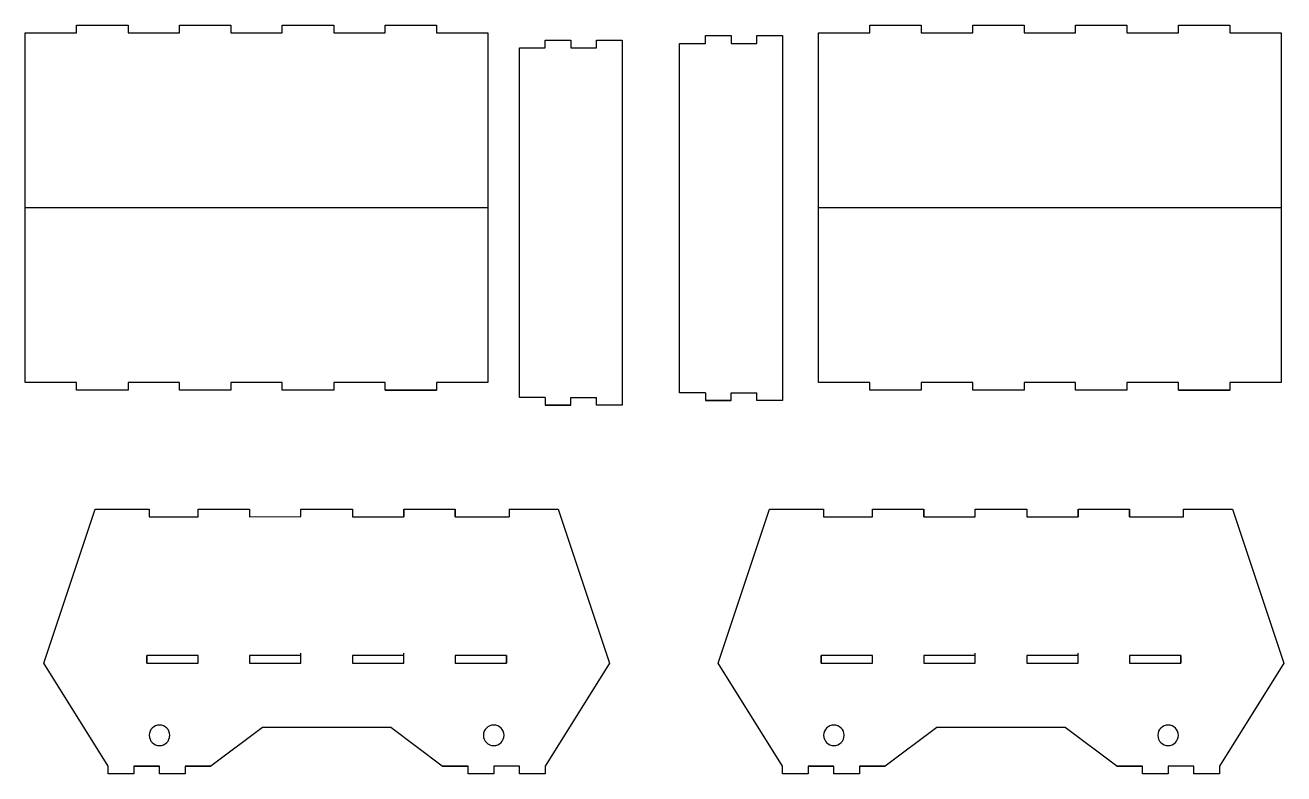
# Model space of a CAD drawing. Header units: inches. Extents: x 4 to 494, y -296 to -5.
import ezdxf

# ---------------------------------------------------------------- set-up
doc = ezdxf.new("R2010")
doc.units = ezdxf.units.IN
doc.header["$MEASUREMENT"] = 0
doc.layers.add('Ebene 1', color=7, linetype='Continuous')

# ---------------------------------------------------------------- blocks, each defined once
blk = doc.blocks.new('block 3')
at = {"layer": 'Ebene 1', "color": 7, "lineweight": 25, "true_color": 0xffffff}
blk.add_lwpolyline([(206.62, -10.6), (216.62, -10.6)], dxfattribs=at)
blk = doc.blocks.new('block 4')
at = {"layer": 'Ebene 1', "color": 7, "lineweight": 25, "true_color": 0xffffff}
blk.add_lwpolyline([(216.62, -10.6), (216.62, -13.6)], dxfattribs=at)
blk = doc.blocks.new('block 5')
at = {"layer": 'Ebene 1', "color": 7, "lineweight": 25, "true_color": 0xffffff}
blk.add_lwpolyline([(206.62, -13.6), (206.62, -10.6)], dxfattribs=at)
blk = doc.blocks.new('block 6')
at = {"layer": 'Ebene 1', "color": 7, "lineweight": 25, "true_color": 0xffffff}
blk.add_lwpolyline([(226.62, -10.6), (236.62, -10.6)], dxfattribs=at)
blk = doc.blocks.new('block 7')
at = {"layer": 'Ebene 1', "color": 7, "lineweight": 25, "true_color": 0xffffff}
blk.add_lwpolyline([(236.62, -10.6), (236.62, -13.6)], dxfattribs=at)
blk = doc.blocks.new('block 8')
at = {"layer": 'Ebene 1', "color": 7, "lineweight": 25, "true_color": 0xffffff}
blk.add_lwpolyline([(226.62, -13.6), (226.62, -10.6)], dxfattribs=at)
blk = doc.blocks.new('block 9')
at = {"layer": 'Ebene 1', "color": 7, "lineweight": 25, "true_color": 0xffffff}
blk.add_lwpolyline([(236.62, -13.6), (236.62, -152.6)], dxfattribs=at)
blk = doc.blocks.new('block 10')
at = {"layer": 'Ebene 1', "color": 7, "lineweight": 25, "true_color": 0xffffff}
blk.add_lwpolyline([(196.62, -149.6), (196.62, -13.6)], dxfattribs=at)
blk = doc.blocks.new('block 11')
at = {"layer": 'Ebene 1', "color": 7, "lineweight": 25, "true_color": 0xffffff}
blk.add_lwpolyline([(206.62, -152.6), (216.62, -152.6)], dxfattribs=at)
blk = doc.blocks.new('block 12')
at = {"layer": 'Ebene 1', "color": 7, "lineweight": 25, "true_color": 0xffffff}
blk.add_lwpolyline([(216.62, -152.6), (216.62, -149.6)], dxfattribs=at)
blk = doc.blocks.new('block 13')
at = {"layer": 'Ebene 1', "color": 7, "lineweight": 25, "true_color": 0xffffff}
blk.add_lwpolyline([(206.62, -149.6), (206.62, -152.6)], dxfattribs=at)
blk = doc.blocks.new('block 14')
at = {"layer": 'Ebene 1', "color": 7, "lineweight": 25, "true_color": 0xffffff}
blk.add_lwpolyline([(236.62, -149.6), (236.62, -152.6)], dxfattribs=at)
blk = doc.blocks.new('block 15')
at = {"layer": 'Ebene 1', "color": 7, "lineweight": 25, "true_color": 0xffffff}
blk.add_lwpolyline([(236.62, -152.6), (226.62, -152.6)], dxfattribs=at)
blk = doc.blocks.new('block 16')
at = {"layer": 'Ebene 1', "color": 7, "lineweight": 25, "true_color": 0xffffff}
blk.add_lwpolyline([(226.62, -152.6), (226.62, -149.6)], dxfattribs=at)
blk = doc.blocks.new('block 17')
at = {"layer": 'Ebene 1', "color": 7, "lineweight": 25, "true_color": 0xffffff}
blk.add_lwpolyline([(206.62, -149.6), (196.62, -149.6)], dxfattribs=at)
blk = doc.blocks.new('block 18')
at = {"layer": 'Ebene 1', "color": 7, "lineweight": 25, "true_color": 0xffffff}
blk.add_lwpolyline([(216.62, -149.6), (226.62, -149.6)], dxfattribs=at)
blk = doc.blocks.new('block 19')
at = {"layer": 'Ebene 1', "color": 7, "lineweight": 25, "true_color": 0xffffff}
blk.add_lwpolyline([(236.62, -152.6), (226.62, -152.6)], dxfattribs=at)
blk = doc.blocks.new('block 20')
at = {"layer": 'Ebene 1', "color": 7, "lineweight": 25, "true_color": 0xffffff}
blk.add_lwpolyline([(216.62, -152.6), (206.62, -152.6)], dxfattribs=at)
blk = doc.blocks.new('block 21')
at = {"layer": 'Ebene 1', "color": 7, "lineweight": 25, "true_color": 0xffffff}
blk.add_lwpolyline([(196.62, -13.6), (206.62, -13.6)], dxfattribs=at)
blk = doc.blocks.new('block 22')
at = {"layer": 'Ebene 1', "color": 7, "lineweight": 25, "true_color": 0xffffff}
blk.add_lwpolyline([(216.62, -13.6), (226.62, -13.6)], dxfattribs=at)
blk = doc.blocks.new('block 2')
at = {"layer": 'Ebene 1'}
for name in ['block 10', 'block 21', 'block 3', 'block 5', 'block 4', 'block 22', 'block 6', 'block 8', 'block 7', 'block 9', 'block 17', 'block 13', 'block 12', 'block 18', 'block 16', 'block 14', 'block 11', 'block 20', 'block 15', 'block 19']:
    blk.add_blockref(name, (0, 0), dxfattribs=at)
blk = doc.blocks.new('block 24')
at = {"layer": 'Ebene 1', "color": 7, "lineweight": 25, "true_color": 0xffffff}
blk.add_lwpolyline([(492.94, -7.76), (492.94, -142.76), (492.94, -143.76), (472.94, -143.76), (472.94, -146.76), (452.94, -146.76), (452.94, -143.76), (432.94, -143.76), (432.94, -146.76), (412.94, -146.76), (412.94, -143.76), (392.94, -143.76), (392.94, -146.76), (372.94, -146.76), (372.94, -143.76), (352.94, -143.76), (352.94, -146.76), (332.94, -146.76), (332.94, -143.76), (312.94, -143.76), (312.94, -7.76), (332.94, -7.76), (332.94, -4.76), (352.94, -4.76), (352.94, -7.76), (372.94, -7.76), (372.94, -4.76), (392.94, -4.76), (392.94, -7.76), (412.94, -7.76), (412.94, -4.76), (432.94, -4.76), (432.94, -7.76), (452.94, -7.76), (452.94, -4.76), (472.94, -4.76), (472.94, -7.76), (492.94, -7.76)], dxfattribs=at)
blk = doc.blocks.new('block 25')
at = {"layer": 'Ebene 1', "color": 7, "lineweight": 25, "true_color": 0xffffff}
blk.add_lwpolyline([(452.94, -146.76), (472.94, -146.76)], dxfattribs=at)
blk = doc.blocks.new('block 26')
at = {"layer": 'Ebene 1', "color": 7, "lineweight": 25, "true_color": 0xffffff}
blk.add_lwpolyline([(312.94, -75.76), (492.94, -75.76)], dxfattribs=at)
blk = doc.blocks.new('block 23')
at = {"layer": 'Ebene 1'}
for name in ['block 24', 'block 26', 'block 25']:
    blk.add_blockref(name, (0, 0), dxfattribs=at)
blk = doc.blocks.new('block 28')
at = {"layer": 'Ebene 1', "color": 7, "lineweight": 25, "true_color": 0xffffff}
blk.add_lwpolyline([(273.94, -253.04), (293.94, -193.04), (314.94, -193.04), (314.94, -196.04), (333.94, -196.04), (333.94, -193.04), (353.94, -193.04), (353.94, -196.04), (373.94, -196.04), (373.94, -193.04), (393.94, -193.04), (393.94, -196.04), (413.94, -196.04), (413.94, -193.04), (433.94, -193.04), (433.94, -196.04), (454.94, -196.04), (454.94, -193.04), (473.94, -193.04), (493.94, -253.04), (468.94, -293.04), (468.94, -296.04), (458.94, -296.04), (458.94, -293.04), (448.94, -293.04), (448.94, -296.04), (438.94, -296.04), (438.94, -293.04), (428.94, -293.04), (408.94, -278.04), (358.94, -278.04), (338.94, -293.04), (328.94, -293.04), (328.94, -296.04), (318.94, -296.04), (318.94, -293.04), (308.94, -293.04), (308.94, -296.04), (298.94, -296.04), (298.94, -293.04), (273.94, -253.04)], dxfattribs=at)
blk = doc.blocks.new('block 29')
at = {"layer": 'Ebene 1', "color": 7, "lineweight": 25, "true_color": 0xffffff}
blk.add_lwpolyline([(314.94, -193.04), (314.94, -196.04)], dxfattribs=at)
blk = doc.blocks.new('block 30')
at = {"layer": 'Ebene 1', "color": 7, "lineweight": 25, "true_color": 0xffffff}
blk.add_lwpolyline([(333.94, -196.04), (333.94, -193.04)], dxfattribs=at)
blk = doc.blocks.new('block 31')
at = {"layer": 'Ebene 1', "color": 7, "lineweight": 25, "true_color": 0xffffff}
blk.add_lwpolyline([(454.94, -196.04), (454.94, -196.04)], dxfattribs=at)
blk = doc.blocks.new('block 32')
at = {"layer": 'Ebene 1', "color": 7, "lineweight": 25, "true_color": 0xffffff}
blk.add_lwpolyline([(433.94, -196.04), (433.94, -193.04)], dxfattribs=at)
blk = doc.blocks.new('block 33')
at = {"layer": 'Ebene 1', "color": 7, "lineweight": 25, "true_color": 0xffffff}
blk.add_lwpolyline([(353.94, -196.04), (353.94, -193.04)], dxfattribs=at)
blk = doc.blocks.new('block 34')
at = {"layer": 'Ebene 1', "color": 7, "lineweight": 25, "true_color": 0xffffff}
blk.add_lwpolyline([(413.94, -193.04), (413.94, -196.04)], dxfattribs=at)
blk = doc.blocks.new('block 35')
at = {"layer": 'Ebene 1', "color": 7, "lineweight": 25, "true_color": 0xffffff}
blk.add_lwpolyline([(413.94, -193.04), (433.94, -193.04)], dxfattribs=at)
blk = doc.blocks.new('block 36')
at = {"layer": 'Ebene 1', "color": 7, "lineweight": 25, "true_color": 0xffffff}
blk.add_lwpolyline([(333.94, -193.04), (353.94, -193.04)], dxfattribs=at)
blk = doc.blocks.new('block 37')
at = {"layer": 'Ebene 1', "color": 7, "lineweight": 25, "true_color": 0xffffff}
blk.add_lwpolyline([(428.94, -293.04), (438.94, -293.04)], dxfattribs=at)
blk = doc.blocks.new('block 38')
at = {"layer": 'Ebene 1', "color": 7, "lineweight": 25, "true_color": 0xffffff}
blk.add_lwpolyline([(458.94, -293.04), (448.94, -293.04)], dxfattribs=at)
blk = doc.blocks.new('block 39')
at = {"layer": 'Ebene 1', "color": 7, "lineweight": 25, "true_color": 0xffffff}
blk.add_lwpolyline([(438.94, -293.04), (428.94, -293.04)], dxfattribs=at)
blk = doc.blocks.new('block 40')
at = {"layer": 'Ebene 1', "color": 7, "lineweight": 25, "true_color": 0xffffff}
blk.add_lwpolyline([(313.94, -253.04), (313.94, -250.04)], dxfattribs=at)
blk = doc.blocks.new('block 41')
at = {"layer": 'Ebene 1', "color": 7, "lineweight": 25, "true_color": 0xffffff}
blk.add_lwpolyline([(353.94, -250.04), (353.94, -253.04)], dxfattribs=at)
blk = doc.blocks.new('block 42')
at = {"layer": 'Ebene 1', "color": 7, "lineweight": 25, "true_color": 0xffffff}
blk.add_lwpolyline([(393.94, -250.04), (393.94, -253.04)], dxfattribs=at)
blk = doc.blocks.new('block 43')
at = {"layer": 'Ebene 1', "color": 7, "lineweight": 25, "true_color": 0xffffff}
blk.add_lwpolyline([(373.94, -253.04), (373.94, -249.04)], dxfattribs=at)
blk = doc.blocks.new('block 44')
at = {"layer": 'Ebene 1', "color": 7, "lineweight": 25, "true_color": 0xffffff}
blk.add_lwpolyline([(433.94, -250.04), (433.94, -253.04)], dxfattribs=at)
blk = doc.blocks.new('block 45')
at = {"layer": 'Ebene 1', "color": 7, "lineweight": 25, "true_color": 0xffffff}
blk.add_lwpolyline([(413.94, -253.04), (413.94, -249.04)], dxfattribs=at)
blk = doc.blocks.new('block 46')
at = {"layer": 'Ebene 1', "color": 7, "lineweight": 25, "true_color": 0xffffff}
blk.add_lwpolyline([(453.94, -253.04), (453.94, -250.04), (433.94, -250.04), (433.94, -253.04), (453.94, -253.04)], dxfattribs=at)
blk = doc.blocks.new('block 47')
at = {"layer": 'Ebene 1', "color": 7, "lineweight": 25, "true_color": 0xffffff}
blk.add_lwpolyline([(308.94, -293.04), (318.94, -293.04)], dxfattribs=at)
blk = doc.blocks.new('block 48')
at = {"layer": 'Ebene 1', "color": 7, "lineweight": 25, "true_color": 0xffffff}
blk.add_lwpolyline([(328.94, -293.04), (338.94, -293.04)], dxfattribs=at)
blk = doc.blocks.new('block 49')
at = {"layer": 'Ebene 1', "color": 7, "lineweight": 25, "true_color": 0xffffff}
blk.add_lwpolyline([(333.94, -250.04), (313.94, -250.04), (313.94, -253.04), (333.94, -253.04), (333.94, -250.04)], dxfattribs=at)
blk = doc.blocks.new('block 50')
at = {"layer": 'Ebene 1', "color": 7, "lineweight": 25, "true_color": 0xffffff}
blk.add_lwpolyline([(373.94, -250.04), (353.94, -250.04), (353.94, -253.04), (373.94, -253.04), (373.94, -250.04)], dxfattribs=at)
blk = doc.blocks.new('block 51')
at = {"layer": 'Ebene 1', "color": 7, "lineweight": 25, "true_color": 0xffffff}
blk.add_lwpolyline([(413.94, -250.04), (393.94, -250.04), (393.94, -253.04), (413.94, -253.04), (413.94, -250.04)], dxfattribs=at)
blk = doc.blocks.new('block 52')
at = {"layer": 'Ebene 1', "color": 7, "lineweight": 25, "true_color": 0xffffff}
blk.add_lwpolyline([(453.94, -250.04), (453.94, -253.04)], dxfattribs=at)
blk = doc.blocks.new('block 53')
at = {"layer": 'Ebene 1', "color": 7, "lineweight": 25, "true_color": 0xffffff}
blk.add_open_spline([(314.94, -281.04), (314.94, -278.83), (316.74, -277.04), (318.94, -277.04), (321.15, -277.04), (322.94, -278.83), (322.94, -281.04), (322.94, -283.25), (321.15, -285.04), (318.94, -285.04), (316.74, -285.04), (314.94, -283.25), (314.94, -281.04), (314.94, -281.04), (314.94, -281.04), (314.94, -281.04)], degree=3, knots=[0, 0, 0, 0, 1, 1, 1, 2, 2, 2, 3, 3, 3, 4, 4, 4, 5, 5, 5, 5], dxfattribs=at)
blk = doc.blocks.new('block 54')
at = {"layer": 'Ebene 1', "color": 7, "lineweight": 25, "true_color": 0xffffff}
blk.add_open_spline([(444.94, -281.04), (444.94, -278.83), (446.74, -277.04), (448.94, -277.04), (451.15, -277.04), (452.94, -278.83), (452.94, -281.04), (452.94, -283.25), (451.15, -285.04), (448.94, -285.04), (446.74, -285.04), (444.94, -283.25), (444.94, -281.04), (444.94, -281.04), (444.94, -281.04), (444.94, -281.04)], degree=3, knots=[0, 0, 0, 0, 1, 1, 1, 2, 2, 2, 3, 3, 3, 4, 4, 4, 5, 5, 5, 5], dxfattribs=at)
blk = doc.blocks.new('block 27')
at = {"layer": 'Ebene 1'}
for name in ['block 28', 'block 29', 'block 30', 'block 36', 'block 33', 'block 34', 'block 35', 'block 32', 'block 31', 'block 43', 'block 45', 'block 40', 'block 49', 'block 41', 'block 50', 'block 42', 'block 51', 'block 44', 'block 46', 'block 52', 'block 53', 'block 54', 'block 47', 'block 48', 'block 37', 'block 39', 'block 38']:
    blk.add_blockref(name, (0, 0), dxfattribs=at)
blk = doc.blocks.new('block 56')
at = {"layer": 'Ebene 1', "color": 7, "lineweight": 25, "true_color": 0xffffff}
blk.add_lwpolyline([(184.36, -7.76), (184.36, -142.76), (184.36, -143.76), (164.36, -143.76), (164.36, -146.76), (144.36, -146.76), (144.36, -143.76), (124.36, -143.76), (124.36, -146.76), (104.36, -146.76), (104.36, -143.76), (84.36, -143.76), (84.36, -146.76), (64.36, -146.76), (64.36, -143.76), (44.36, -143.76), (44.36, -146.76), (24.36, -146.76), (24.36, -143.76), (4.36, -143.76), (4.36, -7.76), (24.36, -7.76), (24.36, -4.76), (44.36, -4.76), (44.36, -7.76), (64.36, -7.76), (64.36, -4.76), (84.36, -4.76), (84.36, -7.76), (104.36, -7.76), (104.36, -4.76), (124.36, -4.76), (124.36, -7.76), (144.36, -7.76), (144.36, -4.76), (164.36, -4.76), (164.36, -7.76), (184.36, -7.76)], dxfattribs=at)
blk = doc.blocks.new('block 57')
at = {"layer": 'Ebene 1', "color": 7, "lineweight": 25, "true_color": 0xffffff}
blk.add_lwpolyline([(144.36, -146.76), (164.36, -146.76)], dxfattribs=at)
blk = doc.blocks.new('block 58')
at = {"layer": 'Ebene 1', "color": 7, "lineweight": 25, "true_color": 0xffffff}
blk.add_lwpolyline([(4.36, -75.76), (184.36, -75.76)], dxfattribs=at)
blk = doc.blocks.new('block 55')
at = {"layer": 'Ebene 1'}
for name in ['block 56', 'block 58', 'block 57']:
    blk.add_blockref(name, (0, 0), dxfattribs=at)
blk = doc.blocks.new('block 60')
at = {"layer": 'Ebene 1', "color": 7, "lineweight": 25, "true_color": 0xffffff}
blk.add_lwpolyline([(211.62, -193.04), (231.62, -253.04), (206.62, -293.04), (206.62, -296.04), (196.62, -296.04), (196.62, -293.04), (186.62, -293.04), (186.62, -296.04), (176.62, -296.04), (176.62, -293.04), (166.62, -293.04), (146.62, -278.04), (96.62, -278.04), (76.62, -293.04), (66.62, -293.04), (66.62, -296.04), (56.62, -296.04), (56.62, -293.04), (46.62, -293.04), (46.62, -296.04), (36.62, -296.04), (36.62, -293.04), (11.62, -253.04), (31.62, -193.04), (52.62, -193.04), (52.62, -196.04), (71.62, -196.04), (71.62, -193.04), (91.62, -193.04), (91.62, -196.04), (111.62, -195.9), (111.62, -193.04), (131.62, -193.04), (131.62, -196.04), (151.62, -196.04), (151.62, -193.04), (171.62, -193.04), (171.62, -196.04), (192.62, -196.04)], dxfattribs=at)
blk = doc.blocks.new('block 61')
at = {"layer": 'Ebene 1', "color": 7, "lineweight": 25, "true_color": 0xffffff}
blk.add_lwpolyline([(52.62, -193.04), (52.62, -196.04)], dxfattribs=at)
blk = doc.blocks.new('block 62')
at = {"layer": 'Ebene 1', "color": 7, "lineweight": 25, "true_color": 0xffffff}
blk.add_lwpolyline([(71.62, -196.04), (71.62, -193.04)], dxfattribs=at)
blk = doc.blocks.new('block 63')
at = {"layer": 'Ebene 1', "color": 7, "lineweight": 25, "true_color": 0xffffff}
blk.add_lwpolyline([(192.62, -193.04), (192.62, -196.04)], dxfattribs=at)
blk = doc.blocks.new('block 64')
at = {"layer": 'Ebene 1', "color": 7, "lineweight": 25, "true_color": 0xffffff}
blk.add_lwpolyline([(171.62, -196.04), (171.62, -193.04)], dxfattribs=at)
blk = doc.blocks.new('block 65')
at = {"layer": 'Ebene 1', "color": 7, "lineweight": 25, "true_color": 0xffffff}
blk.add_lwpolyline([(151.62, -193.04), (151.62, -196.04)], dxfattribs=at)
blk = doc.blocks.new('block 66')
at = {"layer": 'Ebene 1', "color": 7, "lineweight": 25, "true_color": 0xffffff}
blk.add_lwpolyline([(192.62, -193.04), (211.62, -193.04)], dxfattribs=at)
blk = doc.blocks.new('block 67')
at = {"layer": 'Ebene 1', "color": 7, "lineweight": 25, "true_color": 0xffffff}
blk.add_lwpolyline([(151.62, -193.04), (171.62, -193.04)], dxfattribs=at)
blk = doc.blocks.new('block 68')
at = {"layer": 'Ebene 1', "color": 7, "lineweight": 25, "true_color": 0xffffff}
blk.add_lwpolyline([(71.62, -193.04), (91.62, -193.04)], dxfattribs=at)
blk = doc.blocks.new('block 69')
at = {"layer": 'Ebene 1', "color": 7, "lineweight": 25, "true_color": 0xffffff}
blk.add_lwpolyline([(166.62, -293.04), (176.62, -293.04)], dxfattribs=at)
blk = doc.blocks.new('block 70')
at = {"layer": 'Ebene 1', "color": 7, "lineweight": 25, "true_color": 0xffffff}
blk.add_lwpolyline([(196.62, -293.04), (186.62, -293.04)], dxfattribs=at)
blk = doc.blocks.new('block 71')
at = {"layer": 'Ebene 1', "color": 7, "lineweight": 25, "true_color": 0xffffff}
blk.add_lwpolyline([(176.62, -293.04), (166.62, -293.04)], dxfattribs=at)
blk = doc.blocks.new('block 72')
at = {"layer": 'Ebene 1', "color": 7, "lineweight": 25, "true_color": 0xffffff}
blk.add_lwpolyline([(51.62, -253.04), (51.62, -250.04)], dxfattribs=at)
blk = doc.blocks.new('block 73')
at = {"layer": 'Ebene 1', "color": 7, "lineweight": 25, "true_color": 0xffffff}
blk.add_lwpolyline([(91.62, -250.04), (91.62, -253.04)], dxfattribs=at)
blk = doc.blocks.new('block 74')
at = {"layer": 'Ebene 1', "color": 7, "lineweight": 25, "true_color": 0xffffff}
blk.add_lwpolyline([(131.62, -250.04), (131.62, -253.04)], dxfattribs=at)
blk = doc.blocks.new('block 75')
at = {"layer": 'Ebene 1', "color": 7, "lineweight": 25, "true_color": 0xffffff}
blk.add_lwpolyline([(111.62, -253.04), (111.62, -249.04)], dxfattribs=at)
blk = doc.blocks.new('block 76')
at = {"layer": 'Ebene 1', "color": 7, "lineweight": 25, "true_color": 0xffffff}
blk.add_lwpolyline([(171.62, -250.04), (171.62, -253.04)], dxfattribs=at)
blk = doc.blocks.new('block 77')
at = {"layer": 'Ebene 1', "color": 7, "lineweight": 25, "true_color": 0xffffff}
blk.add_lwpolyline([(151.62, -253.04), (151.62, -249.04)], dxfattribs=at)
blk = doc.blocks.new('block 78')
at = {"layer": 'Ebene 1', "color": 7, "lineweight": 25, "true_color": 0xffffff}
blk.add_lwpolyline([(191.62, -253.04), (191.62, -250.04), (171.62, -250.04), (171.62, -253.04), (191.62, -253.04)], dxfattribs=at)
blk = doc.blocks.new('block 79')
at = {"layer": 'Ebene 1', "color": 7, "lineweight": 25, "true_color": 0xffffff}
blk.add_lwpolyline([(46.62, -293.04), (56.62, -293.04)], dxfattribs=at)
blk = doc.blocks.new('block 80')
at = {"layer": 'Ebene 1', "color": 7, "lineweight": 25, "true_color": 0xffffff}
blk.add_lwpolyline([(66.62, -293.04), (76.62, -293.04)], dxfattribs=at)
blk = doc.blocks.new('block 81')
at = {"layer": 'Ebene 1', "color": 7, "lineweight": 25, "true_color": 0xffffff}
blk.add_lwpolyline([(71.62, -250.04), (51.62, -250.04), (51.62, -253.04), (71.62, -253.04), (71.62, -250.04)], dxfattribs=at)
blk = doc.blocks.new('block 82')
at = {"layer": 'Ebene 1', "color": 7, "lineweight": 25, "true_color": 0xffffff}
blk.add_lwpolyline([(111.62, -250.04), (91.62, -250.04), (91.62, -253.04), (111.62, -253.04), (111.62, -250.04)], dxfattribs=at)
blk = doc.blocks.new('block 83')
at = {"layer": 'Ebene 1', "color": 7, "lineweight": 25, "true_color": 0xffffff}
blk.add_lwpolyline([(151.62, -250.04), (131.62, -250.04), (131.62, -253.04), (151.62, -253.04), (151.62, -250.04)], dxfattribs=at)
blk = doc.blocks.new('block 84')
at = {"layer": 'Ebene 1', "color": 7, "lineweight": 25, "true_color": 0xffffff}
blk.add_lwpolyline([(191.62, -250.04), (191.62, -253.04)], dxfattribs=at)
blk = doc.blocks.new('block 85')
at = {"layer": 'Ebene 1', "color": 7, "lineweight": 25, "true_color": 0xffffff}
blk.add_open_spline([(52.62, -281.04), (52.62, -278.83), (54.41, -277.04), (56.62, -277.04), (58.83, -277.04), (60.62, -278.83), (60.62, -281.04), (60.62, -283.25), (58.83, -285.04), (56.62, -285.04), (54.41, -285.04), (52.62, -283.25), (52.62, -281.04), (52.62, -281.04), (52.62, -281.04), (52.62, -281.04)], degree=3, knots=[0, 0, 0, 0, 1, 1, 1, 2, 2, 2, 3, 3, 3, 4, 4, 4, 5, 5, 5, 5], dxfattribs=at)
blk = doc.blocks.new('block 86')
at = {"layer": 'Ebene 1', "color": 7, "lineweight": 25, "true_color": 0xffffff}
blk.add_open_spline([(182.62, -281.04), (182.62, -278.83), (184.41, -277.04), (186.62, -277.04), (188.83, -277.04), (190.62, -278.83), (190.62, -281.04), (190.62, -283.25), (188.83, -285.04), (186.62, -285.04), (184.41, -285.04), (182.62, -283.25), (182.62, -281.04), (182.62, -281.04), (182.62, -281.04), (182.62, -281.04)], degree=3, knots=[0, 0, 0, 0, 1, 1, 1, 2, 2, 2, 3, 3, 3, 4, 4, 4, 5, 5, 5, 5], dxfattribs=at)
blk = doc.blocks.new('block 59')
at = {"layer": 'Ebene 1'}
for name in ['block 60', 'block 61', 'block 62', 'block 68', 'block 65', 'block 67', 'block 64', 'block 63', 'block 66', 'block 75', 'block 77', 'block 72', 'block 81', 'block 73', 'block 82', 'block 74', 'block 83', 'block 76', 'block 78', 'block 84', 'block 85', 'block 86', 'block 79', 'block 80', 'block 69', 'block 71', 'block 70']:
    blk.add_blockref(name, (0, 0), dxfattribs=at)
blk = doc.blocks.new('block 88')
at = {"layer": 'Ebene 1', "color": 7, "lineweight": 25, "true_color": 0xffffff}
blk.add_lwpolyline([(268.94, -8.83), (278.94, -8.83)], dxfattribs=at)
blk = doc.blocks.new('block 89')
at = {"layer": 'Ebene 1', "color": 7, "lineweight": 25, "true_color": 0xffffff}
blk.add_lwpolyline([(278.94, -8.83), (278.94, -11.83)], dxfattribs=at)
blk = doc.blocks.new('block 90')
at = {"layer": 'Ebene 1', "color": 7, "lineweight": 25, "true_color": 0xffffff}
blk.add_lwpolyline([(268.94, -11.83), (268.94, -8.83)], dxfattribs=at)
blk = doc.blocks.new('block 91')
at = {"layer": 'Ebene 1', "color": 7, "lineweight": 25, "true_color": 0xffffff}
blk.add_lwpolyline([(288.94, -8.83), (298.94, -8.83)], dxfattribs=at)
blk = doc.blocks.new('block 92')
at = {"layer": 'Ebene 1', "color": 7, "lineweight": 25, "true_color": 0xffffff}
blk.add_lwpolyline([(298.94, -8.83), (298.94, -11.83)], dxfattribs=at)
blk = doc.blocks.new('block 93')
at = {"layer": 'Ebene 1', "color": 7, "lineweight": 25, "true_color": 0xffffff}
blk.add_lwpolyline([(288.94, -11.83), (288.94, -8.83)], dxfattribs=at)
blk = doc.blocks.new('block 94')
at = {"layer": 'Ebene 1', "color": 7, "lineweight": 25, "true_color": 0xffffff}
blk.add_lwpolyline([(298.94, -11.83), (298.94, -150.83)], dxfattribs=at)
blk = doc.blocks.new('block 95')
at = {"layer": 'Ebene 1', "color": 7, "lineweight": 25, "true_color": 0xffffff}
blk.add_lwpolyline([(258.94, -147.83), (258.94, -11.83)], dxfattribs=at)
blk = doc.blocks.new('block 96')
at = {"layer": 'Ebene 1', "color": 7, "lineweight": 25, "true_color": 0xffffff}
blk.add_lwpolyline([(268.94, -150.83), (278.94, -150.83)], dxfattribs=at)
blk = doc.blocks.new('block 97')
at = {"layer": 'Ebene 1', "color": 7, "lineweight": 25, "true_color": 0xffffff}
blk.add_lwpolyline([(278.94, -150.83), (278.94, -147.83)], dxfattribs=at)
blk = doc.blocks.new('block 98')
at = {"layer": 'Ebene 1', "color": 7, "lineweight": 25, "true_color": 0xffffff}
blk.add_lwpolyline([(268.94, -147.83), (268.94, -150.83)], dxfattribs=at)
blk = doc.blocks.new('block 99')
at = {"layer": 'Ebene 1', "color": 7, "lineweight": 25, "true_color": 0xffffff}
blk.add_lwpolyline([(298.94, -147.83), (298.94, -150.83)], dxfattribs=at)
blk = doc.blocks.new('block 100')
at = {"layer": 'Ebene 1', "color": 7, "lineweight": 25, "true_color": 0xffffff}
blk.add_lwpolyline([(298.94, -150.83), (288.94, -150.83)], dxfattribs=at)
blk = doc.blocks.new('block 101')
at = {"layer": 'Ebene 1', "color": 7, "lineweight": 25, "true_color": 0xffffff}
blk.add_lwpolyline([(288.94, -150.83), (288.94, -147.83)], dxfattribs=at)
blk = doc.blocks.new('block 102')
at = {"layer": 'Ebene 1', "color": 7, "lineweight": 25, "true_color": 0xffffff}
blk.add_lwpolyline([(268.94, -147.83), (258.94, -147.83)], dxfattribs=at)
blk = doc.blocks.new('block 103')
at = {"layer": 'Ebene 1', "color": 7, "lineweight": 25, "true_color": 0xffffff}
blk.add_lwpolyline([(278.94, -147.83), (288.94, -147.83)], dxfattribs=at)
blk = doc.blocks.new('block 104')
at = {"layer": 'Ebene 1', "color": 7, "lineweight": 25, "true_color": 0xffffff}
blk.add_lwpolyline([(298.94, -150.83), (288.94, -150.83)], dxfattribs=at)
blk = doc.blocks.new('block 105')
at = {"layer": 'Ebene 1', "color": 7, "lineweight": 25, "true_color": 0xffffff}
blk.add_lwpolyline([(278.94, -150.83), (268.94, -150.83)], dxfattribs=at)
blk = doc.blocks.new('block 106')
at = {"layer": 'Ebene 1', "color": 7, "lineweight": 25, "true_color": 0xffffff}
blk.add_lwpolyline([(258.94, -11.83), (268.94, -11.83)], dxfattribs=at)
blk = doc.blocks.new('block 107')
at = {"layer": 'Ebene 1', "color": 7, "lineweight": 25, "true_color": 0xffffff}
blk.add_lwpolyline([(278.94, -11.83), (288.94, -11.83)], dxfattribs=at)
blk = doc.blocks.new('block 87')
at = {"layer": 'Ebene 1'}
for name in ['block 88', 'block 90', 'block 89', 'block 91', 'block 93', 'block 92', 'block 95', 'block 106', 'block 107', 'block 94', 'block 102', 'block 98', 'block 96', 'block 105', 'block 97', 'block 103', 'block 101', 'block 100', 'block 104', 'block 99']:
    blk.add_blockref(name, (0, 0), dxfattribs=at)

msp = doc.modelspace()

# ---------------------------------------------------------------- block references
at = {"layer": 'Ebene 1'}
for name in ['block 55', 'block 23', 'block 87', 'block 2', 'block 59', 'block 27']:
    msp.add_blockref(name, (0, 0), dxfattribs=at)

doc.saveas('drawing.dxf')
